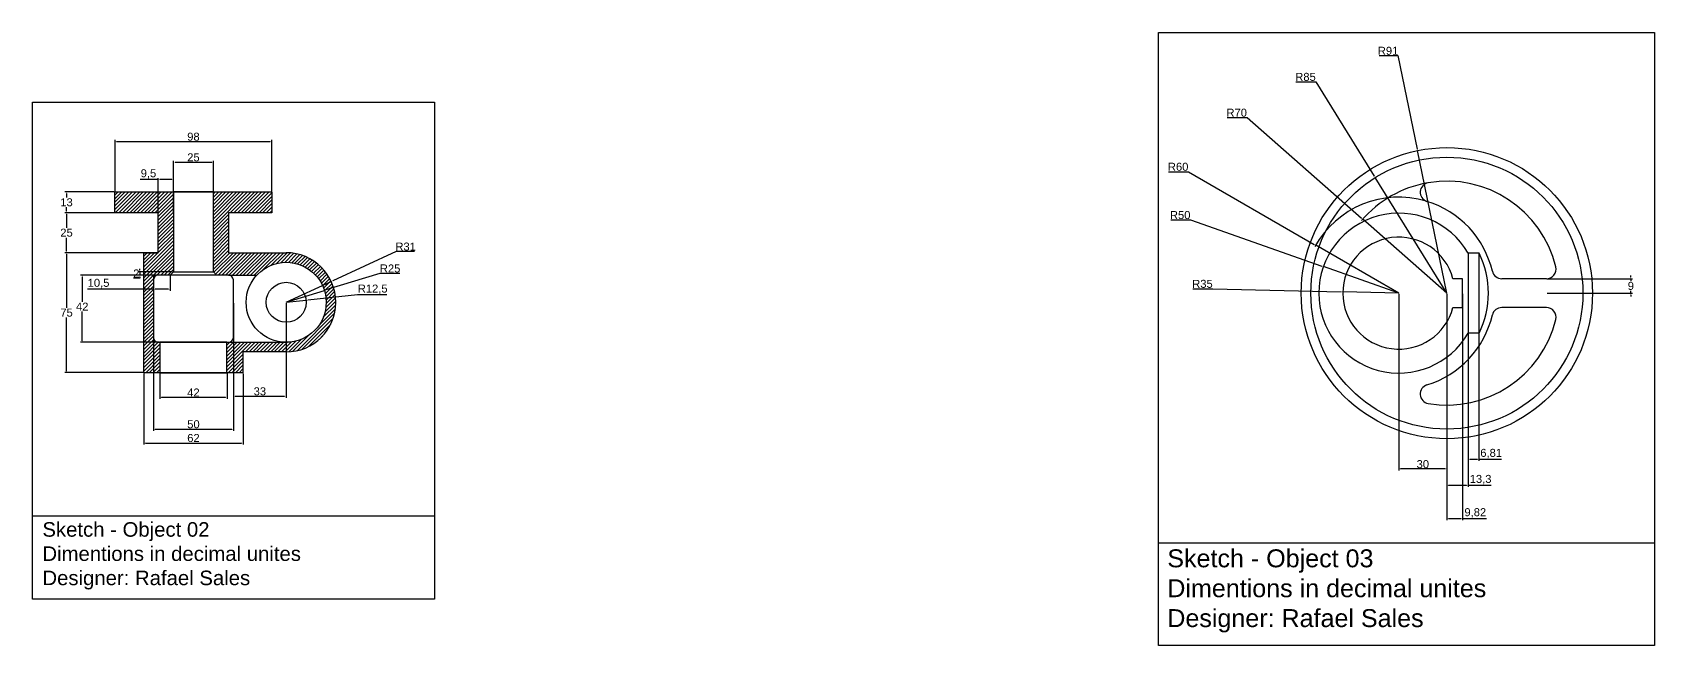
# Model space of a CAD drawing. Header units: millimetres. Extents: x 1251 to 4630, y 3931 to 4390.
# Drawn here: x 2026 to 3039, y 3978 to 4361 of the extents above; entities that cross this region are included whole.
import ezdxf

# ---------------------------------------------------------------- set-up
doc = ezdxf.new("R2010")
doc.units = ezdxf.units.MM
doc.layers.add('Dim', color=150, linetype='Continuous')
doc.styles.get("Standard").update_dxf_attribs({"font": 'arial.ttf'})
doc.dimstyles.new('ISO-25', dxfattribs={"dimtxt": 5, "dimasz": 1, "dimexe": 1, "dimexo": 0.5, "dimgap": 0.5, "dimtad": 1, "dimtih": 1, "dimtoh": 1, "dimtxsty": 'Standard', "dimcen": 0, "dimadec": 0, "dimazin": 0, "dimtfac": 1, "dimtmove": 0, "dimatfit": 3, "dimfxl": 1, "dimarcsym": 0})

# ---------------------------------------------------------------- blocks, each defined once
blk = doc.blocks.new('*D131')
at = {"layer": 'Defpoints', "color": 0, "transparency": 16777216}
for p in [(2175.2, 4292.8), (2077.2, 4261.3), (2175.2, 4261.3)]:
    blk.add_point(p, dxfattribs=at)
at = {"layer": 'Dim', "color": 0, "lineweight": -2, "transparency": 16777216}
for p, q in [((2077.2, 4261.8), (2077.2, 4293.8)), ((2078.2, 4292.8), (2174.2, 4292.8)), ((2175.2, 4261.8), (2175.2, 4293.8))]:
    blk.add_line(p, q, dxfattribs=at)
at = {"layer": 'Dim', "color": 0, "transparency": 16777216}
for points in [[(2078.2, 4292.9), (2078.2, 4292.6), (2077.2, 4292.8)], [(2174.2, 4292.9), (2174.2, 4292.6), (2175.2, 4292.8)]]:
    blk.add_solid(points, dxfattribs=at)
at = {"layer": 'Dim', "color": 0, "transparency": 16777216, "insert": (2126.2, 4295.8), "char_height": 5, "attachment_point": 5}
blk.add_mtext('98', dxfattribs=at)
blk = doc.blocks.new('*D132')
at = {"layer": 'Defpoints', "color": 0, "transparency": 16777216}
for p in [(2077.2, 4261.3), (2046.9, 4248.3), (2077.2, 4248.3)]:
    blk.add_point(p, dxfattribs=at)
at = {"layer": 'Dim', "color": 0, "lineweight": -2, "transparency": 16777216}
for p, q in [((2076.7, 4261.3), (2045.9, 4261.3)), ((2046.9, 4260.3), (2046.9, 4257.8)), ((2076.7, 4248.3), (2045.9, 4248.3)), ((2046.9, 4249.3), (2046.9, 4251.7))]:
    blk.add_line(p, q, dxfattribs=at)
at = {"layer": 'Dim', "color": 0, "transparency": 16777216}
for points in [[(2046.7, 4260.3), (2047.1, 4260.3), (2046.9, 4261.3)], [(2046.7, 4249.3), (2047.1, 4249.3), (2046.9, 4248.3)]]:
    blk.add_solid(points, dxfattribs=at)
at = {"layer": 'Dim', "color": 0, "transparency": 16777216, "insert": (2046.9, 4254.8), "char_height": 5, "attachment_point": 5}
blk.add_mtext('13', dxfattribs=at)
blk = doc.blocks.new('*D133')
at = {"layer": 'Defpoints', "color": 0, "transparency": 16777216}
for p in [(2104.2, 4248.3), (2046.9, 4223.3), (2104.2, 4223.3)]:
    blk.add_point(p, dxfattribs=at)
at = {"layer": 'Dim', "color": 0, "lineweight": -2, "transparency": 16777216}
for p, q in [((2103.7, 4248.3), (2045.9, 4248.3)), ((2046.9, 4247.3), (2046.9, 4238.8)), ((2046.9, 4224.3), (2046.9, 4232.7)), ((2103.7, 4223.3), (2045.9, 4223.3))]:
    blk.add_line(p, q, dxfattribs=at)
at = {"layer": 'Dim', "color": 0, "transparency": 16777216}
for points in [[(2046.7, 4247.3), (2047.1, 4247.3), (2046.9, 4248.3)], [(2046.7, 4224.3), (2047.1, 4224.3), (2046.9, 4223.3)]]:
    blk.add_solid(points, dxfattribs=at)
at = {"layer": 'Dim', "color": 0, "transparency": 16777216, "insert": (2046.9, 4235.8), "char_height": 5, "attachment_point": 5}
blk.add_mtext('25', dxfattribs=at)
blk = doc.blocks.new('*D134')
at = {"layer": 'Defpoints', "color": 0, "transparency": 16777216}
for p in [(2095.2, 4223.3), (2046.9, 4148.3), (2095.2, 4148.3)]:
    blk.add_point(p, dxfattribs=at)
at = {"layer": 'Dim', "color": 0, "lineweight": -2, "transparency": 16777216}
for p, q in [((2094.7, 4223.3), (2045.9, 4223.3)), ((2046.9, 4222.3), (2046.9, 4188.8)), ((2046.9, 4149.3), (2046.9, 4182.7)), ((2094.7, 4148.3), (2045.9, 4148.3))]:
    blk.add_line(p, q, dxfattribs=at)
at = {"layer": 'Dim', "color": 0, "transparency": 16777216}
for points in [[(2046.7, 4222.3), (2047.1, 4222.3), (2046.9, 4223.3)], [(2046.7, 4149.3), (2047.1, 4149.3), (2046.9, 4148.3)]]:
    blk.add_solid(points, dxfattribs=at)
at = {"layer": 'Dim', "color": 0, "transparency": 16777216, "insert": (2046.9, 4185.8), "char_height": 5, "attachment_point": 5}
blk.add_mtext('75', dxfattribs=at)
blk = doc.blocks.new('*D135')
at = {"layer": 'Defpoints', "color": 0, "transparency": 16777216}
for p in [(2138.7, 4279.8), (2113.7, 4261.3), (2138.7, 4261.3)]:
    blk.add_point(p, dxfattribs=at)
at = {"layer": 'Dim', "color": 0, "lineweight": -2, "transparency": 16777216}
for p, q in [((2113.7, 4261.8), (2113.7, 4280.8)), ((2114.7, 4279.8), (2137.7, 4279.8)), ((2138.7, 4261.8), (2138.7, 4280.8))]:
    blk.add_line(p, q, dxfattribs=at)
at = {"layer": 'Dim', "color": 0, "transparency": 16777216}
for points in [[(2114.7, 4280), (2114.7, 4279.7), (2113.7, 4279.8)], [(2137.7, 4280), (2137.7, 4279.7), (2138.7, 4279.8)]]:
    blk.add_solid(points, dxfattribs=at)
at = {"layer": 'Dim', "color": 0, "transparency": 16777216, "insert": (2126.2, 4282.9), "char_height": 5, "attachment_point": 5}
blk.add_mtext('25', dxfattribs=at)
blk = doc.blocks.new('*D136')
at = {"layer": 'Defpoints', "color": 0, "transparency": 16777216}
for p in [(2113.7, 4269), (2104.2, 4248.3), (2113.7, 4248.3)]:
    blk.add_point(p, dxfattribs=at)
at = {"layer": 'Dim', "color": 0, "lineweight": -2, "transparency": 16777216}
for p, q in [((2104.2, 4269), (2093, 4269)), ((2104.2, 4248.8), (2104.2, 4270)), ((2112.7, 4269), (2105.2, 4269)), ((2113.7, 4248.8), (2113.7, 4270))]:
    blk.add_line(p, q, dxfattribs=at)
at = {"layer": 'Dim', "color": 0, "transparency": 16777216}
for points in [[(2105.2, 4269.2), (2105.2, 4268.9), (2104.2, 4269)], [(2112.7, 4269.2), (2112.7, 4268.9), (2113.7, 4269)]]:
    blk.add_solid(points, dxfattribs=at)
at = {"layer": 'Dim', "color": 0, "transparency": 16777216, "insert": (2098.1, 4272.5), "char_height": 5, "attachment_point": 5}
blk.add_mtext('9,5', dxfattribs=at)
blk = doc.blocks.new('*D137')
at = {"layer": 'Defpoints', "color": 0, "transparency": 16777216}
for p in [(2101.2, 4209.3), (2111.7, 4209.3), (2101.2, 4200.5)]:
    blk.add_point(p, dxfattribs=at)
at = {"layer": 'Dim', "color": 0, "lineweight": -2, "transparency": 16777216}
for p, q in [((2101.2, 4208.8), (2101.2, 4199.5)), ((2111.7, 4208.8), (2111.7, 4199.5)), ((2101.2, 4200.5), (2060.1, 4200.5)), ((2110.7, 4200.5), (2102.2, 4200.5))]:
    blk.add_line(p, q, dxfattribs=at)
at = {"layer": 'Dim', "color": 0, "transparency": 16777216}
for points in [[(2102.2, 4200.7), (2102.2, 4200.3), (2101.2, 4200.5)], [(2110.7, 4200.7), (2110.7, 4200.3), (2111.7, 4200.5)]]:
    blk.add_solid(points, dxfattribs=at)
at = {"layer": 'Dim', "color": 0, "transparency": 16777216, "insert": (2066.9, 4204), "char_height": 5, "attachment_point": 5}
blk.add_mtext('10,5', dxfattribs=at)
blk = doc.blocks.new('*D138')
at = {"layer": 'Defpoints', "color": 0, "transparency": 16777216}
for p in [(2092.6, 4209.3), (2113.7, 4211.3), (2113.7, 4209.3)]:
    blk.add_point(p, dxfattribs=at)
at = {"layer": 'Dim', "color": 0, "lineweight": -2, "transparency": 16777216}
for p, q in [((2092.6, 4207.3), (2088.8, 4207.3)), ((2113.2, 4211.3), (2091.6, 4211.3)), ((2113.2, 4209.3), (2091.6, 4209.3)), ((2092.6, 4212.3), (2092.6, 4213.3)), ((2092.6, 4211.3), (2092.6, 4209.3)), ((2092.6, 4208.3), (2092.6, 4207.3))]:
    blk.add_line(p, q, dxfattribs=at)
at = {"layer": 'Dim', "color": 0, "transparency": 16777216}
for points in [[(2092.5, 4212.3), (2092.8, 4212.3), (2092.6, 4211.3)], [(2092.5, 4208.3), (2092.8, 4208.3), (2092.6, 4209.3)]]:
    blk.add_solid(points, dxfattribs=at)
at = {"layer": 'Dim', "color": 0, "transparency": 16777216, "insert": (2090.5, 4210.3), "char_height": 5, "attachment_point": 5}
blk.add_mtext('2', dxfattribs=at)
blk = doc.blocks.new('*D139')
at = {"layer": 'Defpoints', "color": 0, "transparency": 16777216}
for p in [(2104.2, 4209.3), (2056.7, 4167.3), (2105.2, 4167.3)]:
    blk.add_point(p, dxfattribs=at)
at = {"layer": 'Dim', "color": 0, "lineweight": -2, "transparency": 16777216}
for p, q in [((2103.7, 4209.3), (2055.7, 4209.3)), ((2056.7, 4208.3), (2056.7, 4192.6)), ((2056.7, 4168.3), (2056.7, 4186.6)), ((2104.7, 4167.3), (2055.7, 4167.3))]:
    blk.add_line(p, q, dxfattribs=at)
at = {"layer": 'Dim', "color": 0, "transparency": 16777216}
for points in [[(2056.5, 4208.3), (2056.9, 4208.3), (2056.7, 4209.3)], [(2056.5, 4168.3), (2056.9, 4168.3), (2056.7, 4167.3)]]:
    blk.add_solid(points, dxfattribs=at)
at = {"layer": 'Dim', "color": 0, "transparency": 16777216, "insert": (2056.7, 4189.6), "char_height": 5, "attachment_point": 5}
blk.add_mtext('42', dxfattribs=at)
blk = doc.blocks.new('*D140')
at = {"layer": 'Defpoints', "color": 0, "transparency": 16777216}
for p in [(2101.2, 4170.3), (2151.2, 4170.3), (2151.2, 4112.9)]:
    blk.add_point(p, dxfattribs=at)
at = {"layer": 'Dim', "color": 0, "lineweight": -2, "transparency": 16777216}
for p, q in [((2101.2, 4169.8), (2101.2, 4111.9)), ((2151.2, 4169.8), (2151.2, 4111.9)), ((2102.2, 4112.9), (2150.2, 4112.9))]:
    blk.add_line(p, q, dxfattribs=at)
at = {"layer": 'Dim', "color": 0, "transparency": 16777216}
for points in [[(2102.2, 4113.1), (2102.2, 4112.7), (2101.2, 4112.9)], [(2150.2, 4113.1), (2150.2, 4112.7), (2151.2, 4112.9)]]:
    blk.add_solid(points, dxfattribs=at)
at = {"layer": 'Dim', "color": 0, "transparency": 16777216, "insert": (2126.2, 4116), "char_height": 5, "attachment_point": 5}
blk.add_mtext('50', dxfattribs=at)
blk = doc.blocks.new('*D141')
at = {"layer": 'Defpoints', "color": 0, "transparency": 16777216}
for p in [(2105.2, 4148.3), (2147.2, 4148.3), (2147.2, 4132.9)]:
    blk.add_point(p, dxfattribs=at)
at = {"layer": 'Dim', "color": 0, "lineweight": -2, "transparency": 16777216}
for p, q in [((2105.2, 4147.8), (2105.2, 4131.9)), ((2147.2, 4147.8), (2147.2, 4131.9)), ((2106.2, 4132.9), (2146.2, 4132.9))]:
    blk.add_line(p, q, dxfattribs=at)
at = {"layer": 'Dim', "color": 0, "transparency": 16777216}
for points in [[(2106.2, 4133.1), (2106.2, 4132.7), (2105.2, 4132.9)], [(2146.2, 4133.1), (2146.2, 4132.7), (2147.2, 4132.9)]]:
    blk.add_solid(points, dxfattribs=at)
at = {"layer": 'Dim', "color": 0, "transparency": 16777216, "insert": (2126.2, 4135.9), "char_height": 5, "attachment_point": 5}
blk.add_mtext('42', dxfattribs=at)
blk = doc.blocks.new('*D142')
at = {"layer": 'Defpoints', "color": 0, "transparency": 16777216}
for p in [(2095.2, 4148.3), (2157.2, 4148.3), (2157.2, 4104.3)]:
    blk.add_point(p, dxfattribs=at)
at = {"layer": 'Dim', "color": 0, "lineweight": -2, "transparency": 16777216}
for p, q in [((2095.2, 4147.8), (2095.2, 4103.3)), ((2157.2, 4147.8), (2157.2, 4103.3)), ((2096.2, 4104.3), (2156.2, 4104.3))]:
    blk.add_line(p, q, dxfattribs=at)
at = {"layer": 'Dim', "color": 0, "transparency": 16777216}
for points in [[(2096.2, 4104.5), (2096.2, 4104.1), (2095.2, 4104.3)], [(2156.2, 4104.5), (2156.2, 4104.1), (2157.2, 4104.3)]]:
    blk.add_solid(points, dxfattribs=at)
at = {"layer": 'Dim', "color": 0, "transparency": 16777216, "insert": (2126.2, 4107.4), "char_height": 5, "attachment_point": 5}
blk.add_mtext('62', dxfattribs=at)
blk = doc.blocks.new('*D143')
at = {"layer": 'Defpoints', "color": 0, "transparency": 16777216}
for p in [(2184.2, 4192.3), (2196.6, 4193.6)]:
    blk.add_point(p, dxfattribs=at)
at = {"layer": 'Dim', "color": 0, "lineweight": -2, "transparency": 16777216}
for p, q in [((2228.8, 4196.9), (2197.6, 4193.7)), ((2247.1, 4196.9), (2228.8, 4196.9)), ((2184.2, 4192.3), (2196.6, 4193.6))]:
    blk.add_line(p, q, dxfattribs=at)
at = {"layer": 'Dim', "color": 0, "transparency": 16777216}
blk.add_solid([(2197.6, 4193.8), (2197.6, 4193.5), (2196.6, 4193.6)], dxfattribs=at)
at = {"layer": 'Dim', "color": 0, "transparency": 16777216, "insert": (2238.2, 4200.4), "char_height": 5, "attachment_point": 5}
blk.add_mtext('R12,5', dxfattribs=at)
blk = doc.blocks.new('*D144')
at = {"layer": 'Defpoints', "color": 0, "transparency": 16777216}
for p in [(2208, 4199.7), (2184.2, 4192.3)]:
    blk.add_point(p, dxfattribs=at)
at = {"layer": 'Dim', "color": 0, "lineweight": -2, "transparency": 16777216}
for p, q in [((2242.6, 4210.4), (2209, 4200)), ((2255.1, 4210.4), (2242.6, 4210.4)), ((2184.2, 4192.3), (2208, 4199.7))]:
    blk.add_line(p, q, dxfattribs=at)
at = {"layer": 'Dim', "color": 0, "transparency": 16777216}
blk.add_solid([(2208.9, 4200.1), (2209, 4199.8), (2208, 4199.7)], dxfattribs=at)
at = {"layer": 'Dim', "color": 0, "transparency": 16777216, "insert": (2249.1, 4213.4), "char_height": 5, "attachment_point": 5}
blk.add_mtext('R25', dxfattribs=at)
blk = doc.blocks.new('*D145')
at = {"layer": 'Defpoints', "color": 0, "transparency": 16777216}
for p in [(2212.3, 4205.3), (2184.2, 4192.3)]:
    blk.add_point(p, dxfattribs=at)
at = {"layer": 'Dim', "color": 0, "lineweight": -2, "transparency": 16777216}
for p, q in [((2252.8, 4224), (2213.2, 4205.7)), ((2264.3, 4224), (2252.8, 4224)), ((2184.2, 4192.3), (2212.3, 4205.3))]:
    blk.add_line(p, q, dxfattribs=at)
at = {"layer": 'Dim', "color": 0, "transparency": 16777216}
blk.add_solid([(2213.1, 4205.9), (2213.3, 4205.6), (2212.3, 4205.3)], dxfattribs=at)
at = {"layer": 'Dim', "color": 0, "transparency": 16777216, "insert": (2258.8, 4227.1), "char_height": 5, "attachment_point": 5}
blk.add_mtext('R31', dxfattribs=at)
blk = doc.blocks.new('*D146')
at = {"layer": 'Defpoints', "color": 0, "transparency": 16777216}
for p in [(2151.2, 4192.3), (2184.2, 4192.3), (2151.2, 4133.5)]:
    blk.add_point(p, dxfattribs=at)
at = {"layer": 'Dim', "color": 0, "lineweight": -2, "transparency": 16777216}
for p, q in [((2151.2, 4191.8), (2151.2, 4132.5)), ((2184.2, 4191.8), (2184.2, 4132.5)), ((2183.2, 4133.5), (2152.2, 4133.5))]:
    blk.add_line(p, q, dxfattribs=at)
at = {"layer": 'Dim', "color": 0, "transparency": 16777216}
for points in [[(2152.2, 4133.7), (2152.2, 4133.4), (2151.2, 4133.5)], [(2183.2, 4133.7), (2183.2, 4133.4), (2184.2, 4133.5)]]:
    blk.add_solid(points, dxfattribs=at)
at = {"layer": 'Dim', "color": 0, "transparency": 16777216, "insert": (2167.7, 4136.6), "char_height": 5, "attachment_point": 5}
blk.add_mtext('33', dxfattribs=at)
blk = doc.blocks.new('*D147')
at = {"layer": 'Defpoints', "color": 0, "transparency": 16777216}
for p in [(2844.4, 4198.8), (2879.4, 4198)]:
    blk.add_point(p, dxfattribs=at)
at = {"layer": 'Dim', "color": 0, "lineweight": -2, "transparency": 16777216}
for p, q in [((2750.7, 4200.8), (2763.2, 4200.8)), ((2763.2, 4200.8), (2843.4, 4198.9)), ((2879.4, 4198), (2844.4, 4198.8))]:
    blk.add_line(p, q, dxfattribs=at)
at = {"layer": 'Dim', "color": 0, "transparency": 16777216}
blk.add_solid([(2843.4, 4199), (2843.4, 4198.7), (2844.4, 4198.8)], dxfattribs=at)
at = {"layer": 'Dim', "color": 0, "transparency": 16777216, "insert": (2756.7, 4203.8), "char_height": 5, "attachment_point": 5}
blk.add_mtext('R35', dxfattribs=at)
blk = doc.blocks.new('*D148')
at = {"layer": 'Defpoints', "color": 0, "transparency": 16777216}
for p in [(2832.3, 4214.6), (2879.4, 4198)]:
    blk.add_point(p, dxfattribs=at)
at = {"layer": 'Dim', "color": 0, "lineweight": -2, "transparency": 16777216}
for p, q in [((2736.9, 4243.8), (2749.3, 4243.8)), ((2749.3, 4243.8), (2831.3, 4214.9)), ((2879.4, 4198), (2832.3, 4214.6))]:
    blk.add_line(p, q, dxfattribs=at)
at = {"layer": 'Dim', "color": 0, "transparency": 16777216}
blk.add_solid([(2831.4, 4215.1), (2831.3, 4214.8), (2832.3, 4214.6)], dxfattribs=at)
at = {"layer": 'Dim', "color": 0, "transparency": 16777216, "insert": (2742.8, 4246.8), "char_height": 5, "attachment_point": 5}
blk.add_mtext('R50', dxfattribs=at)
blk = doc.blocks.new('*D149')
at = {"layer": 'Defpoints', "color": 0, "transparency": 16777216}
for p in [(2827.5, 4228), (2879.4, 4198)]:
    blk.add_point(p, dxfattribs=at)
at = {"layer": 'Dim', "color": 0, "lineweight": -2, "transparency": 16777216}
for p, q in [((2735.5, 4273.9), (2748, 4273.9)), ((2748, 4273.9), (2826.6, 4228.5)), ((2879.4, 4198), (2827.5, 4228))]:
    blk.add_line(p, q, dxfattribs=at)
blk.add_arc((2879.4, 4198), 60, 73.4441, 150.9602, dxfattribs=at)
at = {"layer": 'Dim', "color": 0, "transparency": 16777216}
blk.add_solid([(2826.7, 4228.7), (2826.5, 4228.4), (2827.5, 4228)], dxfattribs=at)
at = {"layer": 'Dim', "color": 0, "transparency": 16777216, "insert": (2741.5, 4277), "char_height": 5, "attachment_point": 5}
blk.add_mtext('R60', dxfattribs=at)
blk = doc.blocks.new('*D150')
at = {"layer": 'Defpoints', "color": 0, "transparency": 16777216}
for p in [(2856.9, 4244.2), (2909.4, 4198)]:
    blk.add_point(p, dxfattribs=at)
at = {"layer": 'Dim', "color": 0, "lineweight": -2, "transparency": 16777216}
for p, q in [((2772.1, 4307.8), (2784.6, 4307.8)), ((2784.6, 4307.8), (2856.1, 4244.9)), ((2909.4, 4198), (2856.9, 4244.2))]:
    blk.add_line(p, q, dxfattribs=at)
blk.add_arc((2909.4, 4198), 70, 100.0033, 139.5057, dxfattribs=at)
at = {"layer": 'Dim', "color": 0, "transparency": 16777216}
blk.add_solid([(2856.2, 4245), (2856, 4244.8), (2856.9, 4244.2)], dxfattribs=at)
at = {"layer": 'Dim', "color": 0, "transparency": 16777216, "insert": (2778.1, 4310.8), "char_height": 5, "attachment_point": 5}
blk.add_mtext('R70', dxfattribs=at)
blk = doc.blocks.new('*D151')
at = {"layer": 'Defpoints', "color": 0, "transparency": 16777216}
for p in [(2864.7, 4270.3), (2909.4, 4198)]:
    blk.add_point(p, dxfattribs=at)
at = {"layer": 'Dim', "color": 0, "lineweight": -2, "transparency": 16777216}
for p, q in [((2815.1, 4330.1), (2827.6, 4330.1)), ((2827.6, 4330.1), (2864.1, 4271.1)), ((2909.4, 4198), (2864.7, 4270.3))]:
    blk.add_line(p, q, dxfattribs=at)
at = {"layer": 'Dim', "color": 0, "transparency": 16777216}
blk.add_solid([(2864.3, 4271.2), (2864, 4271), (2864.7, 4270.3)], dxfattribs=at)
at = {"layer": 'Dim', "color": 0, "transparency": 16777216, "insert": (2821.1, 4333.2), "char_height": 5, "attachment_point": 5}
blk.add_mtext('R85', dxfattribs=at)
blk = doc.blocks.new('*D152')
at = {"layer": 'Defpoints', "color": 0, "transparency": 16777216}
for p in [(2891, 4287.1), (2909.4, 4198)]:
    blk.add_point(p, dxfattribs=at)
at = {"layer": 'Dim', "color": 0, "lineweight": -2, "transparency": 16777216}
for p, q in [((2867.2, 4346.5), (2878.7, 4346.5)), ((2878.7, 4346.5), (2890.8, 4288.1)), ((2909.4, 4198), (2891, 4287.1))]:
    blk.add_line(p, q, dxfattribs=at)
at = {"layer": 'Dim', "color": 0, "transparency": 16777216}
blk.add_solid([(2890.9, 4288.1), (2890.6, 4288.1), (2891, 4287.1)], dxfattribs=at)
at = {"layer": 'Dim', "color": 0, "transparency": 16777216, "insert": (2872.7, 4349.5), "char_height": 5, "attachment_point": 5}
blk.add_mtext('R91', dxfattribs=at)
blk = doc.blocks.new('*D153')
at = {"layer": 'Defpoints', "color": 0, "transparency": 16777216}
for p in [(2909.4, 4198), (2919.3, 4198), (2919.3, 4057.1)]:
    blk.add_point(p, dxfattribs=at)
at = {"layer": 'Dim', "color": 0, "lineweight": -2, "transparency": 16777216}
for p, q in [((2909.4, 4197.5), (2909.4, 4056.1)), ((2919.3, 4197.5), (2919.3, 4056.1)), ((2910.4, 4057.1), (2918.3, 4057.1)), ((2919.3, 4057.1), (2934.2, 4057.1))]:
    blk.add_line(p, q, dxfattribs=at)
at = {"layer": 'Dim', "color": 0, "transparency": 16777216}
for points in [[(2910.4, 4057.3), (2910.4, 4057), (2909.4, 4057.1)], [(2918.3, 4057.3), (2918.3, 4057), (2919.3, 4057.1)]]:
    blk.add_solid(points, dxfattribs=at)
at = {"layer": 'Dim', "color": 0, "transparency": 16777216, "insert": (2927.2, 4060.6), "char_height": 5, "attachment_point": 5}
blk.add_mtext('9,82', dxfattribs=at)
blk = doc.blocks.new('*D154')
at = {"layer": 'Defpoints', "color": 0, "transparency": 16777216}
for p in [(2879.4, 4198), (2909.4, 4198), (2879.4, 4088.1)]:
    blk.add_point(p, dxfattribs=at)
at = {"layer": 'Dim', "color": 0, "lineweight": -2, "transparency": 16777216}
for p, q in [((2879.4, 4197.5), (2879.4, 4087.1)), ((2909.4, 4197.5), (2909.4, 4087.1)), ((2908.4, 4088.1), (2880.4, 4088.1))]:
    blk.add_line(p, q, dxfattribs=at)
at = {"layer": 'Dim', "color": 0, "transparency": 16777216}
for points in [[(2880.4, 4088.3), (2880.4, 4087.9), (2879.4, 4088.1)], [(2908.4, 4088.3), (2908.4, 4087.9), (2909.4, 4088.1)]]:
    blk.add_solid(points, dxfattribs=at)
at = {"layer": 'Dim', "color": 0, "transparency": 16777216, "insert": (2894.4, 4091.1), "char_height": 5, "attachment_point": 5}
blk.add_mtext('30', dxfattribs=at)
blk = doc.blocks.new('*D155')
at = {"layer": 'Defpoints', "color": 0, "transparency": 16777216}
for p in [(2909.4, 4198), (2922.7, 4198), (2922.7, 4077.9)]:
    blk.add_point(p, dxfattribs=at)
at = {"layer": 'Dim', "color": 0, "lineweight": -2, "transparency": 16777216}
for p, q in [((2909.4, 4197.5), (2909.4, 4076.9)), ((2922.7, 4197.5), (2922.7, 4076.9)), ((2910.4, 4077.9), (2921.7, 4077.9)), ((2922.7, 4077.9), (2937.2, 4077.9))]:
    blk.add_line(p, q, dxfattribs=at)
at = {"layer": 'Dim', "color": 0, "transparency": 16777216}
for points in [[(2910.4, 4078.1), (2910.4, 4077.7), (2909.4, 4077.9)], [(2921.7, 4078.1), (2921.7, 4077.7), (2922.7, 4077.9)]]:
    blk.add_solid(points, dxfattribs=at)
at = {"layer": 'Dim', "color": 0, "transparency": 16777216, "insert": (2930.5, 4081.4), "char_height": 5, "attachment_point": 5}
blk.add_mtext('13,3', dxfattribs=at)
blk = doc.blocks.new('*D156')
at = {"layer": 'Defpoints', "color": 0, "transparency": 16777216}
for p in [(2922.7, 4223), (2929.5, 4223), (2929.5, 4094.2)]:
    blk.add_point(p, dxfattribs=at)
at = {"layer": 'Dim', "color": 0, "lineweight": -2, "transparency": 16777216}
for p, q in [((2922.7, 4222.5), (2922.7, 4093.2)), ((2929.5, 4222.5), (2929.5, 4093.2)), ((2923.7, 4094.2), (2928.5, 4094.2)), ((2929.5, 4094.2), (2943.6, 4094.2))]:
    blk.add_line(p, q, dxfattribs=at)
at = {"layer": 'Dim', "color": 0, "transparency": 16777216}
for points in [[(2923.7, 4094.4), (2923.7, 4094), (2922.7, 4094.2)], [(2928.5, 4094.4), (2928.5, 4094), (2929.5, 4094.2)]]:
    blk.add_solid(points, dxfattribs=at)
at = {"layer": 'Dim', "color": 0, "transparency": 16777216, "insert": (2937.1, 4097.7), "char_height": 5, "attachment_point": 5}
blk.add_mtext('6,81', dxfattribs=at)
blk = doc.blocks.new('*D158')
at = {"layer": 'Defpoints', "color": 0, "transparency": 16777216}
for p in [(2971.6, 4207), (2971.6, 4198), (3024.4, 4198)]:
    blk.add_point(p, dxfattribs=at)
at = {"layer": 'Dim', "color": 0, "lineweight": -2, "transparency": 16777216}
for p, q in [((2972.1, 4207), (3025.4, 4207)), ((3024.4, 4208), (3024.4, 4209)), ((3024.4, 4207), (3024.4, 4205.6)), ((2972.1, 4198), (3025.4, 4198)), ((3024.4, 4198), (3024.4, 4199.5)), ((3024.4, 4197), (3024.4, 4196))]:
    blk.add_line(p, q, dxfattribs=at)
at = {"layer": 'Dim', "color": 0, "transparency": 16777216}
for points in [[(3024.3, 4208), (3024.6, 4208), (3024.4, 4207)], [(3024.3, 4197), (3024.6, 4197), (3024.4, 4198)]]:
    blk.add_solid(points, dxfattribs=at)
at = {"layer": 'Dim', "color": 0, "transparency": 16777216, "insert": (3024.4, 4202.5), "char_height": 5, "attachment_point": 5}
blk.add_mtext('9', dxfattribs=at)

msp = doc.modelspace()

# ---------------------------------------------------------------- hatches: boundary and pattern name
at = {"true_color": 0x000000}
h = msp.add_hatch(dxfattribs=at)
h.set_pattern_fill('ANSI31', color=18, scale=0.5)
h.set_pattern_definition([(45, (482.2695, 1252.2561), (-1.122532, 1.122532), [])])
h.paths.add_polyline_path([(2077.154, 4261.282), (2077.154, 4248.282), (2104.154, 4248.282), (2104.154, 4223.282), (2095.154, 4223.282), (2095.154, 4148.282), (2105.154, 4148.282), (2105.154, 4167.282), (2104.154, 4167.282, -0.41421356), (2101.154, 4170.282), (2101.154, 4206.282, -0.41421356), (2104.154, 4209.282), (2111.654, 4209.282), (2113.654, 4211.282), (2113.654, 4261.282)])
h.paths.add_polyline_path([(2138.654, 4261.282), (2138.654, 4211.282), (2140.654, 4209.282), (2148.154, 4209.282), (2165.823, 4209.282, -0.68187474), (2209.154, 4192.282, -0.41421356), (2184.154, 4167.282), (2148.154, 4167.282), (2147.154, 4167.282), (2147.154, 4148.282), (2157.154, 4148.282), (2157.154, 4161.282), (2184.154, 4161.282, 1), (2184.154, 4223.282), (2148.154, 4223.282), (2148.154, 4248.282), (2175.154, 4248.282), (2175.154, 4261.282)])

# ---------------------------------------------------------------- linework, layer by layer
for p, q in [((2077.154, 4261.282), (2175.154, 4261.282)), ((2077.154, 4248.282), (2077.154, 4261.282)), ((2175.154, 4261.282), (2175.154, 4248.282)), ((2104.154, 4248.282), (2077.154, 4248.282)), ((2104.154, 4223.282), (2104.154, 4248.282)), ((2175.154, 4248.282), (2148.154, 4248.282)), ((2148.154, 4248.282), (2148.154, 4223.282)), ((2095.154, 4148.282), (2095.154, 4223.282)), ((2095.154, 4223.282), (2104.154, 4223.282)), ((2148.154, 4223.282), (2184.154, 4223.282)), ((2929.54, 4223.019), (2922.732, 4223.019)), ((2111.654, 4209.282), (2113.654, 4211.282)), ((2138.654, 4211.282), (2140.654, 4209.282)), ((2148.154, 4209.282), (2165.823, 4209.282)), ((2971.648, 4207.019), (2943.703, 4207.019)), ((2971.648, 4189.019), (2943.703, 4189.019)), ((2148.154, 4167.282), (2184.154, 4167.282)), ((2929.54, 4173.019), (2922.732, 4173.019)), ((2184.154, 4161.282), (2157.154, 4161.282)), ((2157.154, 4161.282), (2157.154, 4148.282)), ((2157.154, 4148.282), (2095.154, 4148.282)), ((2025.598, 4058.763), (2276.912, 4058.763)), ((2729.176, 4041.998), (3039.211, 4041.998))]:
    msp.add_line(p, q)
for points in [[(2729.176, 4361.019), (3039.211, 4361.019), (3039.211, 3977.672), (2729.176, 3977.672)], [(2025.598, 4317.361), (2276.912, 4317.361), (2276.912, 4006.62), (2025.598, 4006.62)], [(2113.654, 4211.282), (2138.654, 4211.282), (2138.654, 4261.282), (2113.654, 4261.282)], [(2105.154, 4148.282), (2147.154, 4148.282), (2147.154, 4167.282), (2105.154, 4167.282)]]:
    msp.add_lwpolyline(points, close=True)
msp.add_lwpolyline([(2104.154, 4167.282), (2148.154, 4167.282, 0.41421356), (2151.154, 4170.282), (2151.154, 4206.282, 0.41421356), (2148.154, 4209.282), (2104.154, 4209.282, 0.41421356), (2101.154, 4206.282), (2101.154, 4170.282, 0.41421356)], format="xyb", close=True)
msp.add_lwpolyline([(2913.254, 4189.019), (2919.254, 4189.019), (2919.254, 4207.019), (2913.254, 4207.019)])
for centre, radius in [((2909.43, 4198.019), 91), ((2909.43, 4198.019), 85), ((2184.154, 4192.282), 25), ((2184.154, 4192.282), 25), ((2184.154, 4192.282), 12.5)]:
    msp.add_circle(centre, radius)
for centre, radius, start, end in [((2909.43, 4198.019), 70, 13.554784, 99.594068), ((2898.764, 4261.124), 6, 99.594068, 252.96659), ((2879.43, 4198.019), 50, 30, 330), ((2879.43, 4198.019), 60, 13.136559, 72.96659), ((2879.43, 4198.019), 35, 14.900597, 345.099403), ((2184.154, 4192.282), 31, 270, 90), ((2879.43, 4198.019), 56, 333.485225, 26.514775), ((2943.703, 4213.019), 6, 193.136559, 270), ((2971.648, 4213.019), 6, 270, 13.554784), ((2943.703, 4183.019), 6, 90, 166.863441), ((2971.648, 4183.019), 6, 346.445216, 90), ((2879.43, 4198.019), 60, 287.03341, 346.863441), ((2909.43, 4198.019), 70, 260.405932, 346.445216), ((2898.764, 4134.914), 6, 107.03341, 260.405932)]:
    msp.add_arc(centre, radius, start, end)

# ---------------------------------------------------------------- texts
at = {"layer": 'Dim', "attachment_point": 1}
for s, width, gutter_width, heights, insert, char_height in [('Sketch - Object 02\\PDimentions in decimal unites\\PDesigner: Rafael Sales', 278.71131, 28.397, [46.68], (2031.832, 4054.83), 9.08691), ('Sketch - Object 03\\PDimentions in decimal unites\\PDesigner: Rafael Sales', 289.99617, 35.032, [57.587], (2734.751, 4037.825), 11.21009)]:
    msp.add_mtext_dynamic_manual_height_columns(s, width=width, gutter_width=gutter_width, heights=heights, dxfattribs=dict(at, insert=insert, char_height=char_height))

# ---------------------------------------------------------------- dimensions: what is measured, and where the dimension line sits
at = {"layer": 'Dim'}
for center, mpoint, picture, middle in [((2909.43, 4198.019), (2890.969, 4287.127), '*D152', (2872.679, 4346.487)), ((2909.43, 4198.019), (2864.668, 4270.277), '*D151', (2821.098, 4330.128)), ((2909.43, 4198.019), (2856.852, 4244.231), '*D150', (2778.086, 4307.778)), ((2879.43, 4198.019), (2827.466, 4228.014), '*D149', (2741.485, 4273.913)), ((2879.43, 4198.019), (2832.261, 4214.604), '*D148', (2742.841, 4243.773)), ((2184.154, 4192.282), (2212.294, 4205.286), '*D145', (2258.772, 4223.995)), ((2184.154, 4192.282), (2208.037, 4199.672), '*D144', (2249.071, 4210.36)), ((2879.43, 4198.019), (2844.44, 4198.846), '*D147', (2763.2, 4200.765)), ((2184.154, 4192.282), (2196.589, 4193.554), '*D143', (2228.806, 4196.852))]:
    dim = msp.add_radius_dim(center=center, mpoint=mpoint, dimstyle='ISO-25', dxfattribs=at)
    dim.commit()
    dim.dimension.update_dxf_attribs({"geometry": picture, "text_midpoint": middle, "dimtype": 164})
for base, p1, p2, picture, middle in [((2175.154, 4292.779), (2077.154, 4261.282), (2175.154, 4261.282), '*D131', (2126.154, 4292.779)), ((2138.654, 4279.837), (2113.654, 4261.282), (2138.654, 4261.282), '*D135', (2126.154, 4279.837)), ((2113.654, 4269.045), (2104.154, 4248.282), (2113.654, 4248.282), '*D136', (2098.083, 4269.045)), ((2101.154, 4200.489), (2111.654, 4209.282), (2101.154, 4209.282), '*D137', (2066.888, 4200.489)), ((2919.254, 4057.141), (2909.43, 4198.019), (2919.254, 4198.019), '*D153', (2927.222, 4057.141))]:
    dim = msp.add_linear_dim(base=base, p1=p1, p2=p2, dimstyle='ISO-25', dxfattribs=at)
    dim.commit()
    dim.dimension.update_dxf_attribs({"geometry": picture, "text_midpoint": middle, "dimtype": 160})
dim = msp.add_aligned_dim(p1=(2077.154, 4261.282), p2=(2077.154, 4248.282), distance=-30.265, dimstyle='ISO-25', dxfattribs=at)
dim.commit()
dim.dimension.update_dxf_attribs({"geometry": '*D132', "text_midpoint": (2046.888, 4254.782)})
for base, p1, p2, picture, middle in [((2046.888, 4223.282), (2104.154, 4248.282), (2104.154, 4223.282), '*D133', (2046.888, 4235.782)), ((2046.888, 4148.282), (2095.154, 4223.282), (2095.154, 4148.282), '*D134', (2046.888, 4185.782)), ((2092.65, 4209.282), (2113.654, 4211.282), (2113.654, 4209.282), '*D138', (2090.494, 4210.292)), ((3024.444, 4198.019), (2971.648, 4207.019), (2971.648, 4198.019), '*D158', (3024.444, 4202.519))]:
    dim = msp.add_linear_dim(base=base, p1=p1, p2=p2, angle=90, dimstyle='ISO-25', dxfattribs=at)
    dim.commit()
    dim.dimension.update_dxf_attribs({"geometry": picture, "text_midpoint": middle})
for base, p1, p2, picture, middle in [((2929.54, 4094.211), (2922.732, 4223.019), (2929.54, 4223.019), '*D156', (2937.065, 4097.716)), ((2879.43, 4088.09), (2909.43, 4198.019), (2879.43, 4198.019), '*D154', (2894.43, 4091.144)), ((2922.732, 4077.887), (2909.43, 4198.019), (2922.732, 4198.019), '*D155', (2930.49, 4081.392)), ((2151.154, 4133.525), (2184.154, 4192.282), (2151.154, 4192.282), '*D146', (2167.654, 4136.58)), ((2151.154, 4112.899), (2101.154, 4170.282), (2151.154, 4170.282), '*D140', (2126.154, 4115.951)), ((2157.154, 4104.299), (2095.154, 4148.282), (2157.154, 4148.282), '*D142', (2126.154, 4107.352)), ((2147.154, 4132.89), (2105.154, 4148.282), (2147.154, 4148.282), '*D141', (2126.154, 4135.9))]:
    dim = msp.add_linear_dim(base=base, p1=p1, p2=p2, dimstyle='ISO-25', dxfattribs=at)
    dim.commit()
    dim.dimension.update_dxf_attribs({"geometry": picture, "text_midpoint": middle})
dim = msp.add_linear_dim(base=(2056.689, 4167.282), p1=(2104.154, 4209.282), p2=(2105.154, 4167.282), angle=90, dimstyle='ISO-25', dxfattribs=at)
dim.commit()
dim.dimension.update_dxf_attribs({"geometry": '*D139', "text_midpoint": (2056.689, 4189.603), "dimtype": 160})

doc.saveas('drawing.dxf')
